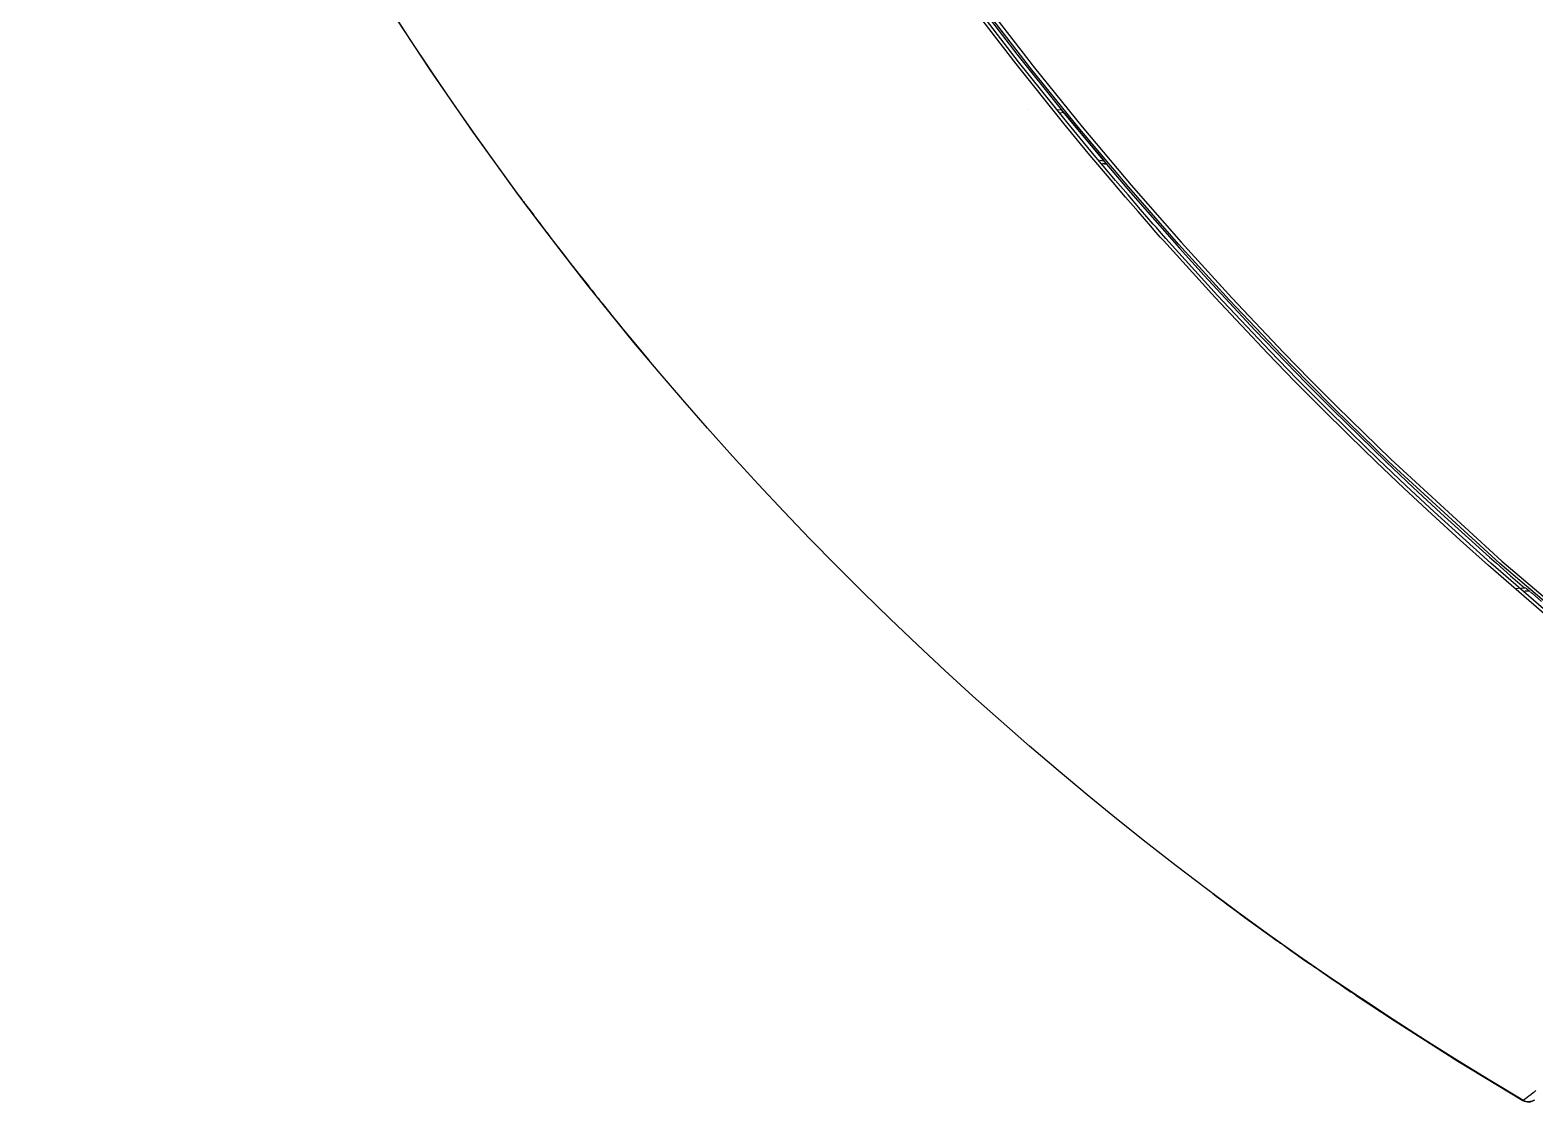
# Model space of a CAD drawing. Header units: millimetres. Extents: x 1291 to 5660, y 748 to 2981.
# Drawn here: x 2484.7 to 2622.3, y 2691.6 to 2789.6 of the extents above; entities that cross this region are included whole.
import ezdxf

# ---------------------------------------------------------------- set-up
doc = ezdxf.new("R2010")
doc.units = ezdxf.units.MM

msp = doc.modelspace()

# ---------------------------------------------------------------- linework, layer by layer
msp.add_line((2598.86, 2706.26), (2598.62, 2706.42))
for points in [[(2621.18, 2691.77), (2621.18, 2691.78), (2621.19, 2691.78, -0.180587), (2484.7, 2860.3), (2484.7, 2860.29)], [(2531.86, 2771.19), (2531.91, 2771.12), (2532.12, 2770.84), (2532.34, 2770.56), (2532.56, 2770.28), (2532.78, 2769.99), (2533, 2769.7), (2533.22, 2769.42), (2533.44, 2769.13), (2533.56, 2768.98), (2533.89, 2768.54), (2534.12, 2768.25), (2534.35, 2767.97), (2534.57, 2767.68), (2534.8, 2767.39), (2535.71, 2766.24), (2535.82, 2766.09), (2535.93, 2765.95), (2536.05, 2765.81), (2536.17, 2765.66), (2536.39, 2765.37), (2536.63, 2765.08), (2536.74, 2764.94), (2536.85, 2764.8), (2536.97, 2764.66), (2537.08, 2764.51), (2537.55, 2763.94), (2538.01, 2763.37), (2538.47, 2762.8), (2538.93, 2762.23), (2539.4, 2761.66), (2540.34, 2760.53), (2541.28, 2759.41, 0.057389)]]:
    msp.add_lwpolyline(points, format="xyb")
for points in [[(2530.12, 2773.49), (2529.25, 2774.66), (2525.2, 2780.27), (2521.28, 2785.97), (2517.48, 2791.76)], [(2623.33, 2736.06), (2618.05, 2740.65), (2615.45, 2742.98), (2612.86, 2745.34), (2610.31, 2747.72), (2607.77, 2750.13), (2605.26, 2752.57), (2602.77, 2755.03), (2600.3, 2757.52), (2597.86, 2760.04), (2593.05, 2765.14), (2588.33, 2770.35), (2588.03, 2770.68), (2587.45, 2771.34), (2587.16, 2771.68), (2586.58, 2772.33), (2586, 2773), (2584.85, 2774.33), (2583.71, 2775.66), (2581.45, 2778.35), (2579.22, 2781.05), (2574.84, 2786.51), (2570.58, 2792.03)], [(2623.53, 2736.29), (2618.25, 2740.88), (2615.65, 2743.21), (2613.07, 2745.56), (2610.51, 2747.94), (2607.98, 2750.35), (2605.47, 2752.79), (2602.98, 2755.24), (2600.52, 2757.73), (2598.08, 2760.24), (2593.27, 2765.35), (2588.55, 2770.55), (2587.97, 2771.21), (2587.68, 2771.55), (2587.39, 2771.87), (2586.81, 2772.53), (2586.23, 2773.2), (2585.08, 2774.53), (2583.94, 2775.86), (2581.68, 2778.54), (2579.45, 2781.23), (2575.07, 2786.69), (2570.82, 2792.22)], [(2570.98, 2792.55), (2574.92, 2787.41), (2578.96, 2782.35), (2578.97, 2782.34), (2578.99, 2782.34), (2578.99, 2782.33), (2579, 2782.32), (2579.02, 2782.3), (2579.04, 2782.29), (2579.05, 2782.27)], [(2572.26, 2791.65), (2576.53, 2786.15), (2580.9, 2780.74), (2585.36, 2775.43), (2589.93, 2770.22), (2594.58, 2765.11), (2599.33, 2760.1), (2601.74, 2757.64), (2604.18, 2755.2), (2606.63, 2752.78), (2609.11, 2750.38), (2619.27, 2741.05), (2629.8, 2732.11)], [(2629.61, 2731.88), (2619.07, 2740.83), (2608.91, 2750.16), (2606.43, 2752.56), (2603.97, 2754.98), (2601.53, 2757.43), (2599.12, 2759.9), (2594.37, 2764.91), (2589.7, 2770.03), (2585.14, 2775.24), (2580.67, 2780.55), (2576.3, 2785.96), (2572.02, 2791.47)], [(2575.94, 2782.35), (2575.95, 2782.35)], [(2578.6, 2782.3), (2578.98, 2782.34)], [(2579.24, 2782.05), (2578.84, 2782.01)], [(2578.95, 2782.35), (2578.99, 2782.35)], [(2583.14, 2777.33), (2578.98, 2782.35)], [(2579.1, 2782.22), (2579.11, 2782.2)], [(2579.14, 2782.17), (2579.16, 2782.14), (2579.17, 2782.13), (2579.19, 2782.11)], [(2579.22, 2782.07), (2579.25, 2782.04), (2581.05, 2779.85), (2582.87, 2777.67), (2582.91, 2777.62)], [(2582.49, 2777.7), (2582.87, 2777.66)], [(2583.11, 2777.36), (2582.75, 2777.39)], [(2583.11, 2777.34), (2582.94, 2777.35), (2582.77, 2777.37)], [(2582.91, 2777.62), (2583.03, 2777.47), (2583.04, 2777.46), (2583.05, 2777.44)], [(2582.95, 2777.57), (2582.96, 2777.56)], [(2582.98, 2777.53), (2582.99, 2777.52)], [(2583.07, 2777.43), (2583.08, 2777.41), (2583.09, 2777.4), (2583.1, 2777.39), (2583.1, 2777.37), (2583.11, 2777.37), (2583.11, 2777.37), (2583.11, 2777.34), (2585.31, 2774.76), (2587.53, 2772.21), (2589.78, 2769.67), (2592.05, 2767.16), (2596.67, 2762.18), (2601.4, 2757.3), (2603.8, 2754.89), (2606.23, 2752.5), (2608.68, 2750.13), (2611.16, 2747.78), (2613.67, 2745.45), (2616.2, 2743.15), (2616.84, 2742.57), (2618.12, 2741.43), (2618.76, 2740.86), (2620.05, 2739.72), (2621.34, 2738.6), (2621.39, 2738.6), (2621.43, 2738.6), (2621.43, 2738.59)], [(2529.6, 2774.26), (2529.48, 2774.38), (2529.37, 2774.51), (2529.38, 2774.51), (2529.39, 2774.49), (2529.41, 2774.46), (2529.44, 2774.42), (2529.48, 2774.36), (2529.53, 2774.29), (2529.54, 2774.28), (2529.55, 2774.26)], [(2529.57, 2774.24), (2529.59, 2774.22), (2529.62, 2774.17), (2529.65, 2774.13), (2529.73, 2774.03), (2529.81, 2773.92), (2529.91, 2773.79), (2530.01, 2773.65), (2530.04, 2773.61), (2530.07, 2773.56), (2530.12, 2773.51), (2530.14, 2773.48), (2530.2, 2773.39), (2530.27, 2773.31), (2530.41, 2773.11), (2530.57, 2772.91), (2530.65, 2772.79), (2530.74, 2772.68), (2530.77, 2772.62), (2530.8, 2772.6), (2530.82, 2772.56)], [(2530.87, 2772.5), (2531.1, 2772.19), (2531.29, 2771.94), (2531.5, 2771.67), (2531.7, 2771.4), (2531.75, 2771.33), (2531.81, 2771.26)], [(2620.57, 2738.56), (2620.61, 2738.56), (2620.79, 2738.57), (2621.34, 2738.6)], [(2621.78, 2738.31), (2621.37, 2738.3)], [(2621.45, 2738.58), (2621.46, 2738.58)], [(2621.47, 2738.57), (2621.48, 2738.57), (2621.49, 2738.56), (2621.5, 2738.54), (2621.52, 2738.53), (2621.54, 2738.52), (2621.61, 2738.46), (2621.65, 2738.43), (2621.7, 2738.39), (2621.74, 2738.35)], [(2621.78, 2738.32), (2621.83, 2738.28), (2621.85, 2738.26)], [(2621.87, 2738.24), (2621.92, 2738.2), (2621.97, 2738.16), (2622.02, 2738.12), (2622.89, 2737.37)], [(2592.82, 2710.67), (2593.15, 2710.42)], [(2594.13, 2709.68), (2593.8, 2709.92), (2592.82, 2710.66)], [(2593.47, 2710.17), (2593.15, 2710.41)], [(2593.48, 2710.18), (2593.81, 2709.93)], [(2594.13, 2709.69), (2595.12, 2708.97), (2595.45, 2708.72), (2596.1, 2708.25), (2596.76, 2707.77), (2597.4, 2707.3), (2598.06, 2706.84), (2598.38, 2706.6), (2598.7, 2706.37)], [(2594.79, 2709.2), (2595.11, 2708.96), (2595.44, 2708.72), (2596.75, 2707.77), (2598.05, 2706.83), (2598.38, 2706.59), (2598.45, 2706.54), (2598.78, 2706.31)], [(2599.34, 2705.91), (2599.02, 2706.13), (2598.7, 2706.36)], [(2598.86, 2706.26), (2598.94, 2706.2), (2599.03, 2706.14), (2599.19, 2706.03), (2599.35, 2705.92), (2599.97, 2705.47), (2600.58, 2705.04), (2601.17, 2704.62), (2601.76, 2704.22), (2601.96, 2704.08), (2602.04, 2704.03), (2602.17, 2703.93), (2602.31, 2703.84)], [(2600.87, 2704.82), (2600.57, 2705.04), (2599.96, 2705.46)], [(2601.53, 2704.36), (2601.46, 2704.41), (2601.32, 2704.51), (2601.17, 2704.62)], [(2603.76, 2702.82), (2603.31, 2703.14), (2602.83, 2703.47), (2602.3, 2703.83), (2601.75, 2704.21), (2601.68, 2704.26), (2601.61, 2704.32)], [(2601.82, 2704.17), (2601.9, 2704.13)], [(2602.57, 2703.66), (2602.83, 2703.48), (2603.31, 2703.15), (2603.76, 2702.84), (2603.98, 2702.69), (2604.19, 2702.55), (2604.34, 2702.45)], [(2604.24, 2702.5), (2604.19, 2702.54)], [(2604.38, 2702.42), (2604.48, 2702.35), (2604.57, 2702.29), (2604.91, 2702.06), (2605.22, 2701.85), (2605.48, 2701.67)], [(2604.48, 2702.34), (2604.38, 2702.4)], [(2605.91, 2701.37), (2605.82, 2701.44), (2605.36, 2701.75), (2605.22, 2701.84), (2604.92, 2702.05), (2604.57, 2702.28)], [(2605.66, 2701.54), (2605.61, 2701.58), (2605.55, 2701.62)], [(2605.71, 2701.52), (2605.77, 2701.48), (2605.82, 2701.45), (2605.84, 2701.43), (2605.91, 2701.39), (2606.31, 2701.11)], [(2605.95, 2701.34), (2609.41, 2699.06), (2615.25, 2695.35), (2621.17, 2691.76), (2621.31, 2691.7), (2621.44, 2691.65), (2621.59, 2691.63), (2621.73, 2691.63), (2621.88, 2691.64), (2622.02, 2691.68), (2622.15, 2691.74), (2622.28, 2691.81)], [(2606, 2701.33), (2606.08, 2701.28)], [(2606.21, 2701.19), (2606.31, 2701.12), (2606.39, 2701.06), (2606.44, 2701.03), (2606.47, 2701.01), (2606.48, 2700.99), (2606.47, 2700.99), (2606.44, 2701.02)], [(2621.19, 2691.78), (2621.2, 2691.78), (2621.22, 2691.79), (2621.25, 2691.82), (2621.32, 2691.87), (2621.42, 2691.95), (2621.56, 2692.05), (2621.72, 2692.17), (2621.9, 2692.31), (2622.12, 2692.48), (2622.24, 2692.56), (2622.37, 2692.67)], [(2622.16, 2691.75), (2622.03, 2691.69), (2621.89, 2691.65), (2621.74, 2691.63), (2621.6, 2691.63), (2621.45, 2691.66), (2621.31, 2691.71), (2621.19, 2691.78)]]:
    msp.add_lwpolyline(points)

doc.saveas('drawing.dxf')
